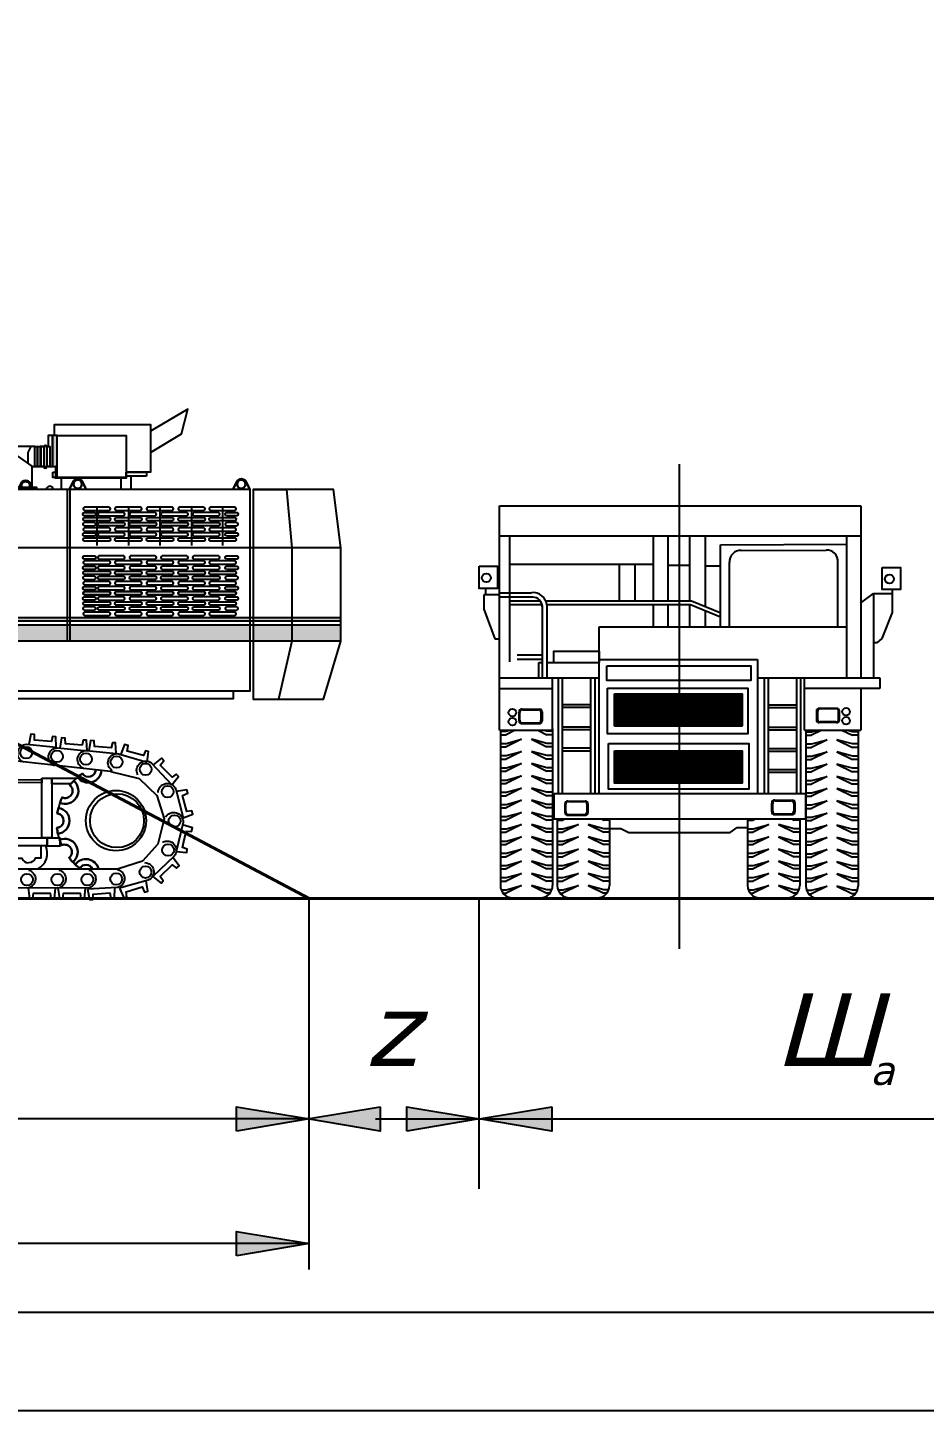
# Model space of a CAD drawing. Header units: millimetres. Extents: x -1138 to 1768, y 100 to 1081.
# Drawn here: x 1077.08 to 1107.99, y 644.38 to 692.06 of the extents above; entities that cross this region are included whole.
import ezdxf

# ---------------------------------------------------------------- set-up
doc = ezdxf.new("R2010")
doc.units = ezdxf.units.MM
doc.linetypes.add('ACAD_ISO04W100', pattern=[30, 24, -3, 0, -3])
for name, color, linetype in [('НАДЗЕМКА', 7, 'Continuous'), ('ТРАНСПОРТ', 7, 'Continuous'), ('Уступ', 7, 'Continuous')]:
    doc.layers.add(name, color=color, linetype=linetype)
doc.styles.add('стиль1', font='verdanai.ttf', dxfattribs={"height": 2.5})

# ---------------------------------------------------------------- blocks, each defined once
blk = doc.blocks.new('A$C0FFF12C7')
at = {"layer": 'ТРАНСПОРТ'}
blk.add_lwpolyline([(0.039, 0, -0.821388), (0.092, 0.147), (0.337, 0.075)], format="xyb", dxfattribs=at)
blk.add_lwpolyline([(0.337, 0.075), (0.35, 0.165), (0.323, 0.172), (0.305, 0.131), (0.166, 0.169), (0.173, 0.217), (0.143, 0.226), (0.11, 0.142)], dxfattribs=at)
blk.add_circle((0.074, 0.075), 0.0509, dxfattribs=at)
blk = doc.blocks.new('A$C2AB452B3')
at = {"layer": 'ТРАНСПОРТ'}
h = blk.add_hatch(color=256, dxfattribs=at)
h.dxf.hatch_style = 1
h.paths.add_polyline_path([(7.291, 15.966), (7.137, 15.966), (7.137, 14.889), (7.291, 14.889)])
h.paths.add_polyline_path([(6.945, 15.584), (6.832, 15.584), (6.832, 14.889), (6.945, 14.889)])
h.paths.add_polyline_path([(6.613, 15.584), (6.523, 15.584), (6.523, 14.889), (6.613, 14.889)])
h.paths.add_polyline_path([(5.719, 15.584), (5.629, 15.584), (5.629, 14.889), (5.719, 14.889)])
h.paths.add_polyline_path([(5.42, 15.584), (5.3, 15.584), (5.3, 14.889), (5.42, 14.889)])
h.paths.add_polyline_path([(5.089, 15.584), (4.972, 15.584), (4.972, 14.889), (5.089, 14.889)])
h.paths.add_polyline_path([(5.266, 15.869), (4.99, 15.584), (5.178, 15.584), (5.266, 15.657)])
h = blk.add_hatch(color=256, dxfattribs=at)
h.dxf.hatch_style = 1
h.paths.add_polyline_path([(17.066, 9.679), (15.385, 9.679), (15.385, 9.562), (17.066, 9.562)])
h.paths.add_polyline_path([(15.385, 9.679), (14.045, 9.679), (14.045, 9.562), (15.385, 9.562)])
h.paths.add_polyline_path([(13.945, 9.679), (7.728, 9.679), (7.728, 9.562), (13.945, 9.562)])
h.paths.add_polyline_path([(7.639, 9.679), (4.972, 9.679), (4.972, 9.562), (7.639, 9.562)])
h.paths.add_polyline_path([(4.82, 9.679), (2.775, 9.679), (2.775, 9.562), (4.82, 9.562)])
h.paths.add_polyline_path([(2.623, 9.679), (0, 9.679), (0, 9.562), (2.623, 9.562)])
h.paths.add_polyline_path([(0, 9.679), (-5.51, 9.679), (-5.48, 9.562), (0, 9.562)])
h = blk.add_hatch(color=256, dxfattribs=at)
h.dxf.hatch_style = 1
h.paths.add_polyline_path([(-4, 9.428), (-5.445, 9.428), (-5.299, 8.867), (-4, 8.867)])
h.paths.add_polyline_path([(0, 9.428), (-4, 9.428), (-4, 8.867), (0, 8.867)])
h.paths.add_polyline_path([(2.623, 9.428), (0, 9.428), (0, 8.867), (2.623, 8.867)])
h.paths.add_polyline_path([(4.82, 9.428), (2.775, 9.428), (2.775, 8.867), (4.82, 8.867)])
h.paths.add_polyline_path([(7.639, 9.428), (4.972, 9.428), (4.972, 8.867), (7.639, 8.867)])
h.paths.add_polyline_path([(13.945, 9.428), (7.728, 9.428), (7.728, 8.867), (13.945, 8.867)])
h.paths.add_polyline_path([(15.385, 9.428), (14.045, 9.428), (14.045, 8.867), (15.385, 8.867)])
h.paths.add_polyline_path([(17.066, 9.428), (15.385, 9.428), (15.385, 8.867), (17.066, 8.867)])
for points in [[(10.507, 15.381), (11.582, 16.024), (11.796, 16.867), (10.507, 16.107)], [(7.203, 15.966), (7.203, 16.347), (10.507, 16.347), (10.507, 14.695), (9.67, 14.695)], [(6.988, 14.889), (7.137, 14.889), (7.137, 15.966), (6.988, 15.966), (6.988, 15.584)], [(6.523, 15.584), (4.972, 15.584)], [(5.813, 14.179), (5.813, 15.043), (5.912, 15.258), (6.424, 14.906), (6.424, 14.2)], [(6.292, 14.997), (6.292, 15.376), (6.392, 15.584)], [(6.945, 15.584), (6.703, 15.584)], [(6.424, 14.889), (6.945, 14.889)], [(9.846, 14.104), (9.846, 14.565)], [(-4.854, 7.155), (13.945, 7.155), (13.945, 14.104), (2.052, 14.104)], [(14.045, 14.104), (14.045, 6.866), (16.478, 6.866), (17.066, 8.867), (17.066, 12.094), (4.8, 12.094)], [(7.639, 14.104), (7.639, 8.867)], [(7.728, 14.104), (7.728, 8.867)], [(17.066, 12.094), (16.816, 14.104), (14.045, 14.104), (15.195, 14.104), (15.385, 12.094), (15.385, 8.867), (14.925, 6.866)], [(8.66, 13.489), (8.66, 12.172)], [(9.747, 13.489), (9.747, 12.172)], [(10.837, 13.489), (10.837, 12.172)], [(11.926, 13.489), (11.926, 12.172)], [(12.998, 13.489), (12.998, 12.172)], [(8.221, 13.313), (8.585, 13.313)], [(8.221, 13.196), (8.584, 13.196)], [(8.221, 11.462), (8.585, 11.462)], [(8.221, 11.345), (8.584, 11.345)], [(8.221, 10.405), (8.585, 10.405)], [(8.221, 10.288), (8.584, 10.288)], [(17.066, 9.679), (-5.51, 9.679)], [(17.066, 9.562), (-5.48, 9.562)], [(17.066, 9.428), (-5.445, 9.428)], [(17.066, 8.867), (-5.299, 8.867)], [(13.358, 7.155), (13.358, 6.888), (-6.813, 6.888), (-6.823, 7.1), (-4.854, 7.1), (-4.854, 7.155)], [(9.136, 4.378), (0, 5.392), (-10.15, 4.212)], [(7.259, 5.213), (7.244, 5.578), (7.132, 5.588), (7.092, 5.413), (6.517, 5.46), (6.51, 5.652), (6.384, 5.668), (6.317, 5.312)], [(8.322, 5.088), (8.307, 5.453), (8.195, 5.462), (8.156, 5.288), (7.581, 5.335), (7.573, 5.527), (7.447, 5.542), (7.38, 5.186)], [(9.323, 4.996), (9.307, 5.361), (9.195, 5.371), (9.156, 5.196), (8.581, 5.243), (8.573, 5.435), (8.447, 5.451), (8.381, 5.095)], [(10.393, 4.701), (10.444, 5.063), (10.336, 5.092), (10.266, 4.928), (9.709, 5.08), (9.737, 5.269), (9.615, 5.308), (9.485, 4.97)], [(9.136, 4.378), (10.12, 4.13), (10.733, 3.552), (10.979, 2.746), (10.763, 1.873), (10.233, 1.287), (9.402, 1.026)], [(7.766, 3.955), (7.104, 3.955), (7.104, 4.148), (7.959, 4.148)], [(-9.371, 1.026), (9.402, 1.026)], [(7.484, 0), (-10.11, 0)], [(6.288, 0.36), (6.34, -0.002), (6.452, 0), (6.474, 0.178), (7.051, 0.187), (7.077, -0.003), (7.204, -0.006), (7.235, 0.355)], [(7.32, 0.36), (7.372, -0.002), (7.484, 0), (7.506, 0.178), (8.083, 0.187), (8.109, -0.003), (8.236, -0.006), (8.267, 0.355)]]:
    blk.add_lwpolyline(points, dxfattribs=at)
for points in [[(7.291, 15.966), (7.137, 15.966), (7.137, 14.889), (7.291, 14.889)], [(7.291, 15.966), (9.67, 15.966), (9.67, 14.52), (7.291, 14.52)], [(6.613, 14.889), (6.523, 14.889), (6.523, 15.584), (6.613, 15.584)], [(6.703, 14.889), (6.613, 14.889), (6.613, 15.584), (6.703, 15.584)], [(6.832, 14.889), (6.742, 14.889), (6.742, 15.584), (6.832, 15.584)], [(7.035, 14.889), (6.945, 14.889), (6.945, 15.584), (7.035, 15.584)], [(7.24, 14.511), (7.291, 14.511), (7.291, 14.889), (7.24, 14.889)], [(7.139, 14.703), (7.24, 14.703), (7.24, 14.511), (7.139, 14.511)], [(7.24, 14.52), (9.67, 14.52), (9.67, 14.497), (7.24, 14.497)], [(9.485, 14.104), (7.443, 14.104), (7.443, 14.52), (9.485, 14.52)], [(10.377, 14.565), (9.67, 14.565), (9.67, 14.695), (10.377, 14.695)], [(5.64, 14.179), (6.586, 14.179), (6.586, 14.104), (5.64, 14.104)], [(6.767, 3.988), (-9.854, 3.994), (-9.854, 4.148), (0, 4.117), (6.767, 4.086)], [(6.767, 4.148), (7.104, 4.148), (7.104, 2.094), (6.767, 2.094)], [(-10.657, 2.094), (6.943, 2.094), (6.943, 1.817), (-10.657, 1.817)], [(6.943, 2.094), (7.388, 2.094), (7.388, 1.797), (6.943, 1.797)]]:
    blk.add_lwpolyline(points, close=True, dxfattribs=at)
at = {"layer": 'ТРАНСПОРТ', "lineweight": 30}
for points in [[(5.978, 14.179), (6.076, 14.361, -0.413375), (6.345, 14.354), (6.474, 14.104)], [(7.706, 14.104), (7.872, 14.412, -0.413375), (8.141, 14.406), (8.296, 14.104)], [(13.345, 14.104), (13.511, 14.412, -0.413375), (13.78, 14.406), (13.934, 14.104)], [(8.823, 4.413, -0.701784), (8.001, 4.182, -0.025118), (8.161, 4.304, 0.722391), (8.623, 4.435, 0.722391)], [(8.502, 1.026, 0.559419), (8.072, 1.047, -0.025118), (7.913, 1.17, -0.628939), (8.718, 1.026, -0.628939)]]:
    blk.add_lwpolyline(points, format="xyb", dxfattribs=at)
at = {"layer": 'ТРАНСПОРТ'}
for points in [[(8.233, 13.372), (9.087, 13.372, 0.684717), (9.087, 13.489), (8.233, 13.489, 0.684717)], [(9.32, 13.372), (10.174, 13.372, 0.684717), (10.174, 13.489), (9.32, 13.489, 0.684717)], [(10.41, 13.372), (11.264, 13.372, 0.684717), (11.264, 13.489), (10.41, 13.489, 0.684717)], [(11.499, 13.372), (12.353, 13.372, 0.684717), (12.353, 13.489), (11.499, 13.489, 0.684717)], [(12.571, 13.372), (13.425, 13.372, 0.684717), (13.425, 13.489), (12.571, 13.489, 0.684717)], [(8.233, 13.137), (9.087, 13.137, -0.684717), (9.087, 13.02), (8.233, 13.02, -0.684717)], [(8.735, 13.196), (9.589, 13.196, 0.684717), (9.589, 13.313), (8.735, 13.313, 0.684717)], [(8.735, 12.96), (9.589, 12.96, -0.684717), (9.589, 12.844), (8.735, 12.844, -0.684717)], [(9.32, 13.137), (10.174, 13.137, -0.684717), (10.174, 13.02), (9.32, 13.02, -0.684717)], [(9.822, 13.196), (10.676, 13.196, 0.684717), (10.676, 13.313), (9.822, 13.313, 0.684717)], [(9.822, 12.96), (10.676, 12.96, -0.684717), (10.676, 12.844), (9.822, 12.844, -0.684717)], [(10.41, 13.137), (11.264, 13.137, -0.684717), (11.264, 13.02), (10.41, 13.02, -0.684717)], [(10.912, 13.196), (11.766, 13.196, 0.684717), (11.766, 13.313), (10.912, 13.313, 0.684717)], [(10.912, 12.96), (11.766, 12.96, -0.684717), (11.766, 12.844), (10.912, 12.844, -0.684717)], [(11.499, 13.137), (12.353, 13.137, -0.684717), (12.353, 13.02), (11.499, 13.02, -0.684717)], [(12.001, 13.196), (12.855, 13.196, 0.684717), (12.855, 13.313), (12.001, 13.313, 0.684717)], [(12.001, 12.96), (12.855, 12.96, -0.684717), (12.855, 12.844), (12.001, 12.844, -0.684717)], [(12.571, 13.137), (13.425, 13.137, -0.684717), (13.425, 13.02), (12.571, 13.02, -0.684717)], [(8.233, 12.668), (9.087, 12.668, 0.684717), (9.087, 12.784), (8.233, 12.784, 0.684717)], [(8.233, 12.432), (9.087, 12.432, -0.684717), (9.087, 12.315), (8.233, 12.315, -0.684717)], [(8.735, 12.491), (9.589, 12.491, 0.684717), (9.589, 12.608), (8.735, 12.608, 0.684717)], [(9.32, 12.668), (10.174, 12.668, 0.684717), (10.174, 12.784), (9.32, 12.784, 0.684717)], [(9.32, 12.432), (10.174, 12.432, -0.684717), (10.174, 12.315), (9.32, 12.315, -0.684717)], [(9.822, 12.491), (10.676, 12.491, 0.684717), (10.676, 12.608), (9.822, 12.608, 0.684717)], [(10.41, 12.668), (11.264, 12.668, 0.684717), (11.264, 12.784), (10.41, 12.784, 0.684717)], [(10.41, 12.432), (11.264, 12.432, -0.684717), (11.264, 12.315), (10.41, 12.315, -0.684717)], [(10.912, 12.491), (11.766, 12.491, 0.684717), (11.766, 12.608), (10.912, 12.608, 0.684717)], [(11.499, 12.668), (12.353, 12.668, 0.684717), (12.353, 12.784), (11.499, 12.784, 0.684717)], [(11.499, 12.432), (12.353, 12.432, -0.684717), (12.353, 12.315), (11.499, 12.315, -0.684717)], [(12.001, 12.491), (12.855, 12.491, 0.684717), (12.855, 12.608), (12.001, 12.608, 0.684717)], [(12.571, 12.668), (13.425, 12.668, 0.684717), (13.425, 12.784), (12.571, 12.784, 0.684717)], [(12.571, 12.432), (13.425, 12.432, -0.684717), (13.425, 12.315), (12.571, 12.315, -0.684717)], [(8.233, 11.522), (9.087, 11.522, 0.684717), (9.087, 11.638), (8.233, 11.638, 0.684717)], [(8.735, 11.698), (9.589, 11.698, 0.684717), (9.589, 11.814), (8.735, 11.814, 0.684717)], [(8.735, 11.345), (9.589, 11.345, 0.684717), (9.589, 11.462), (8.735, 11.462, 0.684717)], [(9.32, 11.522), (10.174, 11.522, 0.684717), (10.174, 11.638), (9.32, 11.638, 0.684717)], [(9.822, 11.698), (10.676, 11.698, 0.684717), (10.676, 11.814), (9.822, 11.814, 0.684717)], [(9.822, 11.345), (10.676, 11.345, 0.684717), (10.676, 11.462), (9.822, 11.462, 0.684717)], [(10.41, 11.522), (11.264, 11.522, 0.684717), (11.264, 11.638), (10.41, 11.638, 0.684717)], [(10.912, 11.698), (11.766, 11.698, 0.684717), (11.766, 11.814), (10.912, 11.814, 0.684717)], [(10.912, 11.345), (11.766, 11.345, 0.684717), (11.766, 11.462), (10.912, 11.462, 0.684717)], [(11.499, 11.522), (12.353, 11.522, 0.684717), (12.353, 11.638), (11.499, 11.638, 0.684717)], [(12.001, 11.698), (12.855, 11.698, 0.684717), (12.855, 11.814), (12.001, 11.814, 0.684717)], [(12.001, 11.345), (12.855, 11.345, 0.684717), (12.855, 11.462), (12.001, 11.462, 0.684717)], [(12.571, 11.522), (13.425, 11.522, 0.684717), (13.425, 11.638), (12.571, 11.638, 0.684717)], [(8.233, 11.286), (9.087, 11.286, -0.684717), (9.087, 11.169), (8.233, 11.169, -0.684717)], [(8.735, 11.11), (9.589, 11.11, -0.684717), (9.589, 10.993), (8.735, 10.993, -0.684717)], [(9.32, 11.286), (10.174, 11.286, -0.684717), (10.174, 11.169), (9.32, 11.169, -0.684717)], [(9.822, 11.11), (10.676, 11.11, -0.684717), (10.676, 10.993), (9.822, 10.993, -0.684717)], [(10.41, 11.286), (11.264, 11.286, -0.684717), (11.264, 11.169), (10.41, 11.169, -0.684717)], [(10.912, 11.11), (11.766, 11.11, -0.684717), (11.766, 10.993), (10.912, 10.993, -0.684717)], [(11.499, 11.286), (12.353, 11.286, -0.684717), (12.353, 11.169), (11.499, 11.169, -0.684717)], [(12.001, 11.11), (12.855, 11.11, -0.684717), (12.855, 10.993), (12.001, 10.993, -0.684717)], [(12.571, 11.286), (13.425, 11.286, -0.684717), (13.425, 11.169), (12.571, 11.169, -0.684717)], [(8.233, 10.817), (9.087, 10.817, 0.684717), (9.087, 10.933), (8.233, 10.933, 0.684717)], [(8.233, 10.581), (9.087, 10.581, -0.684717), (9.087, 10.465), (8.233, 10.465, -0.684717)], [(8.233, 10.465), (9.087, 10.465, 0.684717), (9.087, 10.581), (8.233, 10.581, 0.684717)], [(8.735, 10.641), (9.589, 10.641, 0.684717), (9.589, 10.757), (8.735, 10.757, 0.684717)], [(9.32, 10.817), (10.174, 10.817, 0.684717), (10.174, 10.933), (9.32, 10.933, 0.684717)], [(9.32, 10.581), (10.174, 10.581, -0.684717), (10.174, 10.465), (9.32, 10.465, -0.684717)], [(9.32, 10.465), (10.174, 10.465, 0.684717), (10.174, 10.581), (9.32, 10.581, 0.684717)], [(9.822, 10.641), (10.676, 10.641, 0.684717), (10.676, 10.757), (9.822, 10.757, 0.684717)], [(10.41, 10.817), (11.264, 10.817, 0.684717), (11.264, 10.933), (10.41, 10.933, 0.684717)], [(10.41, 10.581), (11.264, 10.581, -0.684717), (11.264, 10.465), (10.41, 10.465, -0.684717)], [(10.41, 10.465), (11.264, 10.465, 0.684717), (11.264, 10.581), (10.41, 10.581, 0.684717)], [(10.912, 10.641), (11.766, 10.641, 0.684717), (11.766, 10.757), (10.912, 10.757, 0.684717)], [(11.499, 10.817), (12.353, 10.817, 0.684717), (12.353, 10.933), (11.499, 10.933, 0.684717)], [(11.499, 10.581), (12.353, 10.581, -0.684717), (12.353, 10.465), (11.499, 10.465, -0.684717)], [(11.499, 10.465), (12.353, 10.465, 0.684717), (12.353, 10.581), (11.499, 10.581, 0.684717)], [(12.001, 10.641), (12.855, 10.641, 0.684717), (12.855, 10.757), (12.001, 10.757, 0.684717)], [(12.571, 10.817), (13.425, 10.817, 0.684717), (13.425, 10.933), (12.571, 10.933, 0.684717)], [(12.571, 10.581), (13.425, 10.581, -0.684717), (13.425, 10.465), (12.571, 10.465, -0.684717)], [(12.571, 10.465), (13.425, 10.465, 0.684717), (13.425, 10.581), (12.571, 10.581, 0.684717)], [(8.233, 10.229), (9.087, 10.229, -0.684717), (9.087, 10.112), (8.233, 10.112, -0.684717)], [(8.735, 10.288), (9.589, 10.288, 0.684717), (9.589, 10.405), (8.735, 10.405, 0.684717)], [(8.735, 10.053), (9.589, 10.053, -0.684717), (9.589, 9.936), (8.735, 9.936, -0.684717)], [(9.32, 10.229), (10.174, 10.229, -0.684717), (10.174, 10.112), (9.32, 10.112, -0.684717)], [(9.822, 10.288), (10.676, 10.288, 0.684717), (10.676, 10.405), (9.822, 10.405, 0.684717)], [(9.822, 10.053), (10.676, 10.053, -0.684717), (10.676, 9.936), (9.822, 9.936, -0.684717)], [(10.41, 10.229), (11.264, 10.229, -0.684717), (11.264, 10.112), (10.41, 10.112, -0.684717)], [(10.912, 10.288), (11.766, 10.288, 0.684717), (11.766, 10.405), (10.912, 10.405, 0.684717)], [(10.912, 10.053), (11.766, 10.053, -0.684717), (11.766, 9.936), (10.912, 9.936, -0.684717)], [(11.499, 10.229), (12.353, 10.229, -0.684717), (12.353, 10.112), (11.499, 10.112, -0.684717)], [(12.001, 10.288), (12.855, 10.288, 0.684717), (12.855, 10.405), (12.001, 10.405, 0.684717)], [(12.001, 10.053), (12.855, 10.053, -0.684717), (12.855, 9.936), (12.001, 9.936, -0.684717)], [(12.571, 10.229), (13.425, 10.229, -0.684717), (13.425, 10.112), (12.571, 10.112, -0.684717)], [(8.233, 9.76), (9.087, 9.76, 0.684717), (9.087, 9.876), (8.233, 9.876, 0.684717)], [(9.32, 9.76), (10.174, 9.76, 0.684717), (10.174, 9.876), (9.32, 9.876, 0.684717)], [(10.41, 9.76), (11.264, 9.76, 0.684717), (11.264, 9.876), (10.41, 9.876, 0.684717)], [(11.499, 9.76), (12.353, 9.76, 0.684717), (12.353, 9.876), (11.499, 9.876, 0.684717)], [(12.571, 9.76), (13.425, 9.76, 0.684717), (13.425, 9.876), (12.571, 9.876, 0.684717)]]:
    blk.add_lwpolyline(points, format="xyb", close=True, dxfattribs=at)
for points in [[(8.221, 13.196, -0.684717), (8.221, 13.313), (8.585, 13.313, -0.684717), (8.585, 13.196), (8.222, 13.196)], [(8.221, 12.96, 0.684717), (8.221, 12.844), (8.585, 12.844, 0.684717), (8.585, 12.96), (8.222, 12.96)], [(13.123, 13.196, -0.684717), (13.123, 13.313), (13.488, 13.313, -0.684717), (13.488, 13.196), (13.125, 13.196)], [(13.123, 12.96, 0.684717), (13.123, 12.844), (13.488, 12.844, 0.684717), (13.488, 12.96), (13.125, 12.96)], [(8.221, 12.491, -0.684717), (8.221, 12.608), (8.585, 12.608, -0.684717), (8.585, 12.491), (8.222, 12.491)], [(13.123, 12.491, -0.684717), (13.123, 12.608), (13.488, 12.608, -0.684717), (13.488, 12.491), (13.125, 12.491)], [(8.221, 11.698, -0.684717), (8.221, 11.814), (8.585, 11.814, -0.684717), (8.585, 11.698), (8.222, 11.698)], [(8.221, 11.345, -0.684717), (8.221, 11.462), (8.585, 11.462, -0.684717), (8.585, 11.345), (8.222, 11.345)], [(13.123, 11.698, -0.684717), (13.123, 11.814), (13.488, 11.814, -0.684717), (13.488, 11.698), (13.125, 11.698)], [(13.123, 11.345, -0.684717), (13.123, 11.462), (13.488, 11.462, -0.684717), (13.488, 11.345), (13.125, 11.345)], [(8.221, 11.11, 0.684717), (8.221, 10.993), (8.585, 10.993, 0.684717), (8.585, 11.11), (8.222, 11.11)], [(13.123, 11.11, 0.684717), (13.123, 10.993), (13.488, 10.993, 0.684717), (13.488, 11.11), (13.125, 11.11)], [(8.221, 10.641, -0.684717), (8.221, 10.757), (8.585, 10.757, -0.684717), (8.585, 10.641), (8.222, 10.641)], [(13.123, 10.641, -0.684717), (13.123, 10.757), (13.488, 10.757, -0.684717), (13.488, 10.641), (13.125, 10.641)], [(8.221, 10.288, -0.684717), (8.221, 10.405), (8.585, 10.405, -0.684717), (8.585, 10.288), (8.222, 10.288)], [(8.221, 10.053, 0.684717), (8.221, 9.936), (8.585, 9.936, 0.684717), (8.585, 10.053), (8.222, 10.053)], [(13.123, 10.288, -0.684717), (13.123, 10.405), (13.488, 10.405, -0.684717), (13.488, 10.288), (13.125, 10.288)], [(13.123, 10.053, 0.684717), (13.123, 9.936), (13.488, 9.936, 0.684717), (13.488, 10.053), (13.125, 10.053)], [(6.14, 4.701, -0.821388), (6.24, 5.32), (7.259, 5.213)], [(7.203, 4.576, -0.821388), (7.303, 5.194), (8.322, 5.088)], [(8.203, 4.484, -0.821388), (8.303, 5.103), (9.323, 4.996)], [(9.199, 4.403, -0.821388), (9.411, 4.992), (10.393, 4.701)], [(5.884, 1.817), (5.884, 1.386), (6.071, 1.386, 0.322264), (6.305, 1.228)], [(6.726, 1.817), (6.726, 1.386), (6.54, 1.386, -0.322264), (6.305, 1.228)], [(6.305, 0.98, -0.821388), (6.266, 0.354), (5.241, 0.36)], [(7.352, 0.98, -0.821388), (7.313, 0.354), (6.288, 0.36)], [(8.384, 0.98, -0.821388), (8.345, 0.354), (7.32, 0.36)]]:
    blk.add_lwpolyline(points, format="xyb", dxfattribs=at)
at = {"layer": 'ТРАНСПОРТ', "lineweight": 30}
for points in [[(7.386, 3.299, -0.025118), (7.462, 3.485, 0.88696), (7.729, 3.91, -0.025118), (7.864, 4.059, -0.865039)], [(7.317, 2.23, -0.025118), (7.286, 2.429, 0.88696), (7.298, 2.931, -0.025118), (7.337, 3.128, -0.865039)], [(7.836, 1.251, -0.025118), (7.704, 1.403, 0.88696), (7.447, 1.833, -0.025118), (7.376, 2.022, -0.865039)]]:
    blk.add_lwpolyline(points, format="xyb", close=True, dxfattribs=at)
for centre in [(8.001, 14.282), (13.64, 14.282)]:
    blk.add_circle(centre, 0.147, dxfattribs=at)
at = {"layer": 'ТРАНСПОРТ'}
for centre, radius in [((6.224, 5.024), 0.204), ((7.287, 4.899), 0.204), ((8.287, 4.807), 0.204), ((9.34, 4.705), 0.204), ((9.321, 2.684), 1.038), ((9.354, 2.681), 0.929), ((6.253, 0.65), 0.204), ((7.3, 0.65), 0.204), ((8.332, 0.65), 0.204)]:
    blk.add_circle(centre, radius, dxfattribs=at)
for centre, radius, start, end in [((6.888, 15.556), 0.0637, 26.7385, 153.2615), ((6.885, 14.902), 0.062, 191.7595, 348.2405), ((7.036, 14.087), 0.124, 8.0425, 171.9575), ((8.84, 3.103), 1.366, 127.8497, 135.5966), ((8.674, 2.836), 1.368, 160.2482, 167.6778), ((8.608, 2.482), 1.316, 191.0433, 200.5002), ((6.332, 1.57), 0.622, 298.8567, 23.3251), ((5.625, -0.925), 3.102, 42.4826, 44.5356)]:
    blk.add_arc(centre, radius, start, end, dxfattribs=at)
at = {"layer": 'ТРАНСПОРТ', "lineweight": 30}
blk.add_arc((6.205, 14.231), 0.147, 339.2622, 200.7378, dxfattribs=at)
at = {"layer": 'ТРАНСПОРТ'}
for p, xscale, yscale, zscale, rotation in [((9.935, 4.342), 4, 4, 4, 329.7764719011249), ((10.693, 3.785), 3.999999999999998, 3.999999999999998, 3.999999999999998, 300.3886206010829), ((11.025, 2.953), 4, 4, 4, 273.0085576805986), ((11.007, 2.074), 4, 4, 4, 239.7764719011249), ((9.505, 1.053), 4, 4, 4, 199.7619757912997), ((10.434, 1.319), 4, 4, 4, 211.6688553667722)]:
    blk.add_blockref('A$C0FFF12C7', p, dxfattribs=dict(at, xscale=xscale, yscale=yscale, zscale=zscale, rotation=rotation))

msp = doc.modelspace()

# ---------------------------------------------------------------- hatches: boundary and pattern name
h = msp.add_hatch()
h.set_pattern_fill('NET', color=256, scale=0.0142, style=0)
h.set_pattern_definition([(0, (1034.63386, 602.47566), (0, 0.045085), []), (90, (1034.63386, 602.47566), (-0.045085, 3e-18), [])])
h.paths.add_polyline_path([(1097.304, 669.094), (1101.703, 669.094), (1101.703, 667.982), (1097.304, 667.982)])
h = msp.add_hatch()
h.set_pattern_fill('NET', color=256, scale=0.0142, style=0)
h.set_pattern_definition([(0, (1034.63386, 600.506084), (0, 0.045085), []), (90, (1034.63386, 600.506084), (-0.045085, 3e-18), [])])
h.paths.add_polyline_path([(1097.304, 667.125), (1101.703, 667.125), (1101.703, 666.012), (1097.304, 666.012)])
at = {"layer": 'Уступ'}
h = msp.add_hatch(color=256, dxfattribs=at)
h.dxf.hatch_style = 1
h.paths.add_polyline_path([(1084.281, 654.43), (1086.781, 654.431), (1086.781, 654.431), (1084.281, 654.014)])
h.paths.add_polyline_path([(1084.281, 654.847), (1086.781, 654.431), (1084.281, 654.43)])
h = msp.add_hatch(color=256, dxfattribs=at)
h.dxf.hatch_style = 1
h.paths.add_polyline_path([(1084.281, 654.43), (1086.781, 654.431), (1086.781, 654.431), (1084.281, 654.014)])
h.paths.add_polyline_path([(1084.281, 654.847), (1086.781, 654.431), (1084.281, 654.43)])
h = msp.add_hatch(color=256, dxfattribs=at)
h.dxf.hatch_style = 1
h.paths.add_polyline_path([(1089.229, 654.431), (1086.729, 654.43), (1086.729, 654.431), (1089.229, 654.847)])
h.paths.add_polyline_path([(1089.229, 654.014), (1086.729, 654.43), (1089.229, 654.431)])
h = msp.add_hatch(color=256, dxfattribs=at)
h.dxf.hatch_style = 1
h.paths.add_polyline_path([(1089.229, 654.431), (1086.729, 654.43), (1086.729, 654.431), (1089.229, 654.847)])
h.paths.add_polyline_path([(1089.229, 654.014), (1086.729, 654.43), (1089.229, 654.431)])
h = msp.add_hatch(color=256, dxfattribs=at)
h.dxf.hatch_style = 1
h.paths.add_polyline_path([(1090.145, 654.43), (1092.645, 654.431), (1092.645, 654.431), (1090.145, 654.014)])
h.paths.add_polyline_path([(1090.145, 654.847), (1092.645, 654.431), (1090.145, 654.43)])
h = msp.add_hatch(color=256, dxfattribs=at)
h.dxf.hatch_style = 1
h.paths.add_polyline_path([(1090.145, 654.43), (1092.645, 654.431), (1092.645, 654.431), (1090.145, 654.014)])
h.paths.add_polyline_path([(1090.145, 654.847), (1092.645, 654.431), (1090.145, 654.43)])
h = msp.add_hatch(color=256, dxfattribs=at)
h.dxf.hatch_style = 1
h.paths.add_polyline_path([(1095.145, 654.431), (1092.645, 654.43), (1092.645, 654.431), (1095.145, 654.847)])
h.paths.add_polyline_path([(1095.145, 654.014), (1092.645, 654.43), (1095.145, 654.431)])
h = msp.add_hatch(color=256, dxfattribs=at)
h.dxf.hatch_style = 1
h.paths.add_polyline_path([(1095.145, 654.431), (1092.645, 654.43), (1092.645, 654.431), (1095.145, 654.847)])
h.paths.add_polyline_path([(1095.145, 654.014), (1092.645, 654.43), (1095.145, 654.431)])
h = msp.add_hatch(color=256, dxfattribs=at)
h.dxf.hatch_style = 1
h.paths.add_polyline_path([(1084.281, 650.131), (1086.781, 650.131), (1086.781, 650.131), (1084.281, 649.715)])
h.paths.add_polyline_path([(1084.281, 650.548), (1086.781, 650.131), (1084.281, 650.131)])
h = msp.add_hatch(color=256, dxfattribs=at)
h.dxf.hatch_style = 1
h.paths.add_polyline_path([(1084.281, 650.131), (1086.781, 650.131), (1086.781, 650.131), (1084.281, 649.715)])
h.paths.add_polyline_path([(1084.281, 650.548), (1086.781, 650.131), (1084.281, 650.131)])

# ---------------------------------------------------------------- linework, layer by layer
for p, q in [((1093.346, 667.837), (1093.343, 675.567)), ((1093.343, 675.567), (1105.794, 675.567)), ((1105.794, 675.567), (1105.794, 669.637)), ((1093.353, 674.537), (1105.794, 674.537)), ((1093.697, 670.195), (1093.697, 674.537)), ((1098.644, 674.537), (1098.644, 672.298)), ((1099.141, 674.537), (1099.141, 672.298)), ((1099.888, 674.537), (1099.888, 672.298)), ((1100.429, 674.537), (1100.429, 672.102)), ((1100.963, 674.231), (1105.313, 674.248)), ((1100.963, 671.393), (1100.963, 674.231)), ((1105.313, 669.637), (1105.313, 674.537)), ((1101.678, 674.035), (1104.598, 674.047)), ((1098.644, 673.546), (1093.697, 673.546)), ((1097.47, 673.546), (1097.47, 672.324)), ((1098.012, 673.546), (1098.012, 672.287)), ((1099.178, 673.527), (1099.888, 673.527)), ((1100.429, 673.508), (1100.963, 673.508)), ((1101.275, 671.403), (1101.275, 673.631)), ((1105.001, 671.401), (1105.001, 673.643)), ((1093.343, 672.506), (1092.807, 672.506)), ((1092.807, 672.506), (1092.807, 672.013)), ((1092.874, 672.512), (1092.874, 672.738)), ((1093.697, 672.298), (1094.743, 672.298)), ((1094.936, 672.298), (1099.958, 672.298)), ((1099.958, 672.298), (1100.972, 671.877)), ((1105.791, 672.219), (1106.237, 672.544)), ((1106.237, 672.544), (1106.876, 672.544)), ((1106.237, 672.544), (1106.237, 669.627)), ((1106.876, 672.685), (1106.876, 671.893)), ((1092.807, 672.013), (1093.184, 670.984)), ((1093.697, 672.166), (1094.807, 672.166)), ((1094.976, 672.166), (1099.925, 672.166)), ((1098.644, 672.166), (1098.644, 671.403)), ((1099.141, 672.166), (1099.141, 671.403)), ((1099.888, 672.166), (1099.888, 671.403)), ((1099.925, 672.166), (1100.959, 671.739)), ((1100.429, 671.958), (1100.429, 671.403)), ((1106.876, 671.893), (1106.52, 670.996)), ((1096.782, 671.403), (1105.001, 671.401)), ((1096.782, 665.652), (1096.782, 671.403)), ((1105.001, 671.401), (1105.313, 671.401)), ((1093.184, 670.984), (1093.349, 670.984)), ((1106.352, 670.845), (1106.237, 670.845)), ((1106.52, 670.996), (1106.352, 670.845)), ((1094.695, 670.164), (1094.812, 670.164)), ((1094.695, 669.63), (1094.695, 670.164)), ((1094.972, 670.164), (1096.789, 670.164)), ((1096.782, 670.271), (1102.238, 670.271)), ((1102.238, 670.271), (1102.238, 665.652)), ((1096.789, 669.63), (1093.347, 669.63)), ((1095.163, 667.837), (1095.163, 669.63)), ((1095.368, 669.635), (1095.368, 665.652)), ((1095.507, 669.635), (1095.507, 665.652)), ((1096.484, 669.635), (1096.484, 665.652)), ((1096.623, 669.635), (1096.623, 665.652)), ((1102.238, 669.637), (1106.453, 669.637)), ((1102.46, 669.617), (1102.46, 665.634)), ((1102.599, 669.617), (1102.599, 665.634)), ((1103.576, 669.617), (1103.576, 665.634)), ((1103.715, 669.617), (1103.715, 665.634)), ((1103.85, 667.84), (1103.85, 669.637)), ((1106.453, 669.637), (1106.453, 669.271)), ((1093.347, 669.276), (1095.163, 669.276)), ((1106.453, 669.271), (1103.85, 669.271)), ((1105.794, 669.271), (1105.794, 667.84)), ((1094.018, 668.154), (1094.018, 668.458)), ((1094.046, 668.171), (1094.046, 668.448)), ((1094.117, 668.557), (1094.714, 668.557)), ((1094.137, 668.538), (1094.682, 668.538)), ((1094.769, 668.452), (1094.769, 668.171)), ((1094.809, 668.463), (1094.809, 668.154)), ((1104.267, 668.494), (1104.267, 668.185)), ((1104.307, 668.483), (1104.307, 668.202)), ((1104.958, 668.588), (1104.362, 668.588)), ((1104.939, 668.569), (1104.394, 668.569)), ((1105.029, 668.202), (1105.029, 668.479)), ((1105.058, 668.185), (1105.058, 668.489)), ((1094.117, 668.066), (1094.714, 668.066)), ((1094.137, 668.09), (1094.682, 668.09)), ((1104.958, 668.097), (1104.362, 668.097)), ((1104.939, 668.121), (1104.394, 668.121)), ((1093.346, 667.837), (1095.163, 667.837)), ((1093.372, 667.801), (1093.569, 667.801)), ((1093.372, 667.681), (1093.569, 667.681)), ((1093.569, 667.801), (1093.705, 667.837)), ((1093.887, 667.837), (1093.569, 667.681)), ((1093.569, 667.381), (1094.104, 667.524)), ((1094.104, 667.524), (1093.569, 667.261)), ((1094.976, 667.381), (1094.44, 667.524)), ((1094.44, 667.524), (1094.976, 667.261)), ((1094.658, 667.837), (1094.976, 667.681)), ((1094.976, 667.801), (1094.839, 667.837)), ((1095.172, 667.801), (1094.976, 667.801)), ((1095.172, 667.681), (1094.976, 667.681)), ((1103.85, 667.84), (1105.794, 667.84)), ((1103.902, 667.784), (1104.099, 667.784)), ((1103.902, 667.664), (1104.099, 667.664)), ((1104.099, 667.784), (1104.309, 667.84)), ((1104.457, 667.84), (1104.099, 667.664)), ((1104.099, 667.364), (1104.634, 667.507)), ((1104.634, 667.507), (1104.099, 667.244)), ((1105.506, 667.364), (1104.97, 667.507)), ((1104.97, 667.507), (1105.506, 667.244)), ((1105.147, 667.84), (1105.506, 667.664)), ((1105.506, 667.784), (1105.296, 667.84)), ((1105.702, 667.784), (1105.506, 667.784)), ((1105.702, 667.664), (1105.506, 667.664)), ((1093.372, 667.381), (1093.569, 667.381)), ((1093.372, 667.261), (1093.569, 667.261)), ((1093.569, 666.961), (1094.104, 667.105)), ((1094.104, 667.105), (1093.569, 666.841)), ((1094.976, 666.961), (1094.44, 667.105)), ((1094.44, 667.105), (1094.976, 666.841)), ((1095.172, 667.381), (1094.976, 667.381)), ((1095.172, 667.261), (1094.976, 667.261)), ((1103.902, 667.364), (1104.099, 667.364)), ((1103.902, 667.244), (1104.099, 667.244)), ((1104.099, 666.944), (1104.634, 667.087)), ((1104.634, 667.087), (1104.099, 666.824)), ((1105.506, 666.944), (1104.97, 667.087)), ((1104.97, 667.087), (1105.506, 666.824)), ((1105.702, 667.364), (1105.506, 667.364)), ((1105.702, 667.244), (1105.506, 667.244)), ((1093.372, 666.961), (1093.569, 666.961)), ((1093.372, 666.841), (1093.569, 666.841)), ((1093.372, 666.541), (1093.569, 666.541)), ((1093.569, 666.541), (1094.104, 666.685)), ((1094.104, 666.685), (1093.569, 666.421)), ((1094.976, 666.541), (1094.44, 666.685)), ((1094.44, 666.685), (1094.976, 666.421)), ((1095.172, 666.961), (1094.976, 666.961)), ((1095.172, 666.841), (1094.976, 666.841)), ((1095.172, 666.541), (1094.976, 666.541)), ((1103.902, 666.944), (1104.099, 666.944)), ((1103.902, 666.824), (1104.099, 666.824)), ((1104.099, 666.524), (1104.634, 666.668)), ((1104.634, 666.668), (1104.099, 666.404)), ((1105.506, 666.524), (1104.97, 666.668)), ((1104.97, 666.668), (1105.506, 666.404)), ((1105.702, 666.944), (1105.506, 666.944)), ((1105.702, 666.824), (1105.506, 666.824)), ((1093.372, 666.421), (1093.569, 666.421)), ((1093.372, 666.114), (1093.569, 666.114)), ((1093.569, 666.114), (1094.104, 666.257)), ((1094.104, 666.257), (1093.569, 665.994)), ((1094.976, 666.114), (1094.44, 666.257)), ((1094.44, 666.257), (1094.976, 665.994)), ((1095.172, 666.421), (1094.976, 666.421)), ((1095.172, 666.114), (1094.976, 666.114)), ((1103.902, 666.524), (1104.099, 666.524)), ((1103.902, 666.404), (1104.099, 666.404)), ((1103.902, 666.097), (1104.099, 666.097)), ((1104.099, 666.097), (1104.634, 666.24)), ((1104.634, 666.24), (1104.099, 665.977)), ((1105.506, 666.097), (1104.97, 666.24)), ((1104.97, 666.24), (1105.506, 665.977)), ((1105.702, 666.524), (1105.506, 666.524)), ((1105.702, 666.404), (1105.506, 666.404)), ((1105.702, 666.097), (1105.506, 666.097)), ((1093.372, 665.994), (1093.569, 665.994)), ((1093.372, 665.694), (1093.569, 665.694)), ((1093.569, 665.694), (1094.104, 665.837)), ((1094.104, 665.837), (1093.569, 665.574)), ((1094.976, 665.694), (1094.44, 665.837)), ((1094.44, 665.837), (1094.976, 665.574)), ((1095.172, 665.994), (1094.976, 665.994)), ((1095.172, 665.694), (1094.976, 665.694)), ((1103.902, 665.977), (1104.099, 665.977)), ((1103.902, 665.677), (1104.099, 665.677)), ((1104.099, 665.677), (1104.634, 665.82)), ((1104.634, 665.82), (1104.099, 665.557)), ((1105.506, 665.677), (1104.97, 665.82)), ((1104.97, 665.82), (1105.506, 665.557)), ((1105.702, 665.977), (1105.506, 665.977)), ((1105.702, 665.677), (1105.506, 665.677)), ((1093.372, 665.574), (1093.569, 665.574)), ((1093.372, 665.274), (1093.569, 665.274)), ((1093.372, 665.154), (1093.569, 665.154)), ((1093.569, 665.274), (1094.104, 665.417)), ((1094.104, 665.417), (1093.569, 665.154)), ((1094.976, 665.274), (1094.44, 665.417)), ((1094.44, 665.417), (1094.976, 665.154)), ((1095.172, 665.574), (1094.976, 665.574)), ((1095.172, 665.274), (1094.976, 665.274)), ((1095.172, 665.154), (1094.976, 665.154)), ((1095.601, 664.99), (1095.601, 665.294)), ((1095.629, 665.006), (1095.629, 665.283)), ((1095.7, 665.392), (1096.297, 665.392)), ((1095.72, 665.373), (1096.264, 665.373)), ((1096.351, 665.287), (1096.351, 665.006)), ((1096.392, 665.298), (1096.392, 664.99)), ((1102.732, 665.017), (1102.732, 665.321)), ((1102.76, 665.034), (1102.76, 665.311)), ((1102.831, 665.42), (1103.428, 665.42)), ((1102.851, 665.401), (1103.395, 665.401)), ((1103.482, 665.315), (1103.482, 665.034)), ((1103.523, 665.326), (1103.523, 665.017)), ((1103.902, 665.557), (1104.099, 665.557)), ((1103.902, 665.257), (1104.099, 665.257)), ((1103.902, 665.137), (1104.099, 665.137)), ((1104.099, 665.257), (1104.634, 665.4)), ((1104.634, 665.4), (1104.099, 665.137)), ((1105.506, 665.257), (1104.97, 665.4)), ((1104.97, 665.4), (1105.506, 665.137)), ((1105.702, 665.557), (1105.506, 665.557)), ((1105.702, 665.257), (1105.506, 665.257)), ((1105.702, 665.137), (1105.506, 665.137)), ((1093.372, 664.854), (1093.569, 664.854)), ((1093.372, 664.734), (1093.569, 664.734)), ((1093.569, 664.854), (1094.104, 664.998)), ((1094.104, 664.998), (1093.569, 664.734)), ((1094.976, 664.854), (1094.44, 664.998)), ((1094.44, 664.998), (1094.976, 664.734)), ((1095.172, 664.854), (1094.976, 664.854)), ((1095.172, 664.734), (1094.976, 664.734)), ((1095.334, 664.734), (1095.53, 664.734)), ((1095.588, 664.763), (1095.53, 664.734)), ((1095.7, 664.902), (1096.297, 664.902)), ((1095.72, 664.926), (1096.264, 664.926)), ((1096.879, 664.763), (1096.937, 664.734)), ((1097.133, 664.734), (1096.937, 664.734)), ((1101.89, 664.734), (1102.086, 664.734)), ((1102.145, 664.763), (1102.086, 664.734)), ((1102.831, 664.929), (1103.428, 664.929)), ((1102.851, 664.953), (1103.395, 664.953)), ((1103.435, 664.763), (1103.494, 664.734)), ((1103.69, 664.734), (1103.494, 664.734)), ((1103.902, 664.837), (1104.099, 664.837)), ((1103.902, 664.717), (1104.099, 664.717)), ((1104.099, 664.837), (1104.634, 664.98)), ((1104.634, 664.98), (1104.099, 664.717)), ((1105.506, 664.837), (1104.97, 664.98)), ((1104.97, 664.98), (1105.506, 664.717)), ((1105.702, 664.837), (1105.506, 664.837)), ((1105.702, 664.717), (1105.506, 664.717)), ((1093.372, 664.434), (1093.569, 664.434)), ((1093.372, 664.314), (1093.569, 664.314)), ((1093.569, 664.434), (1094.104, 664.578)), ((1094.104, 664.578), (1093.569, 664.314)), ((1093.569, 664.014), (1094.104, 664.158)), ((1094.104, 664.158), (1093.569, 663.894)), ((1094.976, 664.434), (1094.44, 664.578)), ((1094.44, 664.578), (1094.976, 664.314)), ((1094.976, 664.014), (1094.44, 664.158)), ((1094.44, 664.158), (1094.976, 663.894)), ((1095.172, 664.434), (1094.976, 664.434)), ((1095.172, 664.314), (1094.976, 664.314)), ((1095.334, 664.434), (1095.53, 664.434)), ((1095.334, 664.314), (1095.53, 664.314)), ((1095.53, 664.434), (1096.065, 664.578)), ((1096.065, 664.578), (1095.53, 664.314)), ((1095.53, 664.014), (1096.065, 664.158)), ((1096.065, 664.158), (1095.53, 663.894)), ((1096.937, 664.434), (1096.402, 664.578)), ((1096.402, 664.578), (1096.937, 664.314)), ((1096.937, 664.014), (1096.402, 664.158)), ((1096.402, 664.158), (1096.937, 663.894)), ((1097.133, 664.434), (1096.937, 664.434)), ((1097.133, 664.314), (1096.937, 664.314)), ((1097.135, 664.449), (1097.525, 664.449)), ((1097.525, 664.449), (1097.805, 664.306)), ((1097.805, 664.306), (1101.293, 664.306)), ((1101.293, 664.306), (1101.54, 664.482)), ((1101.54, 664.482), (1101.888, 664.482)), ((1101.89, 664.434), (1102.086, 664.434)), ((1101.89, 664.314), (1102.086, 664.314)), ((1102.086, 664.434), (1102.622, 664.578)), ((1102.622, 664.578), (1102.086, 664.314)), ((1102.086, 664.014), (1102.622, 664.158)), ((1102.622, 664.158), (1102.086, 663.894)), ((1103.494, 664.434), (1102.958, 664.578)), ((1102.958, 664.578), (1103.494, 664.314)), ((1103.494, 664.014), (1102.958, 664.158)), ((1102.958, 664.158), (1103.494, 663.894)), ((1103.69, 664.434), (1103.494, 664.434)), ((1103.69, 664.314), (1103.494, 664.314)), ((1103.902, 664.417), (1104.099, 664.417)), ((1103.902, 664.297), (1104.099, 664.297)), ((1104.099, 664.417), (1104.634, 664.561)), ((1104.634, 664.561), (1104.099, 664.297)), ((1105.506, 664.417), (1104.97, 664.561)), ((1104.97, 664.561), (1105.506, 664.297)), ((1105.702, 664.417), (1105.506, 664.417)), ((1105.702, 664.297), (1105.506, 664.297)), ((1093.372, 664.014), (1093.569, 664.014)), ((1093.372, 663.894), (1093.569, 663.894)), ((1093.569, 663.594), (1094.104, 663.738)), ((1094.104, 663.738), (1093.569, 663.474)), ((1094.976, 663.594), (1094.44, 663.738)), ((1094.44, 663.738), (1094.976, 663.474)), ((1095.172, 664.014), (1094.976, 664.014)), ((1095.172, 663.894), (1094.976, 663.894)), ((1095.334, 664.014), (1095.53, 664.014)), ((1095.334, 663.894), (1095.53, 663.894)), ((1095.53, 663.594), (1096.065, 663.738)), ((1096.065, 663.738), (1095.53, 663.474)), ((1096.937, 663.594), (1096.402, 663.738)), ((1096.402, 663.738), (1096.937, 663.474)), ((1097.133, 664.014), (1096.937, 664.014)), ((1097.133, 663.894), (1096.937, 663.894)), ((1101.89, 664.014), (1102.086, 664.014)), ((1101.89, 663.894), (1102.086, 663.894)), ((1102.086, 663.594), (1102.622, 663.738)), ((1102.622, 663.738), (1102.086, 663.474)), ((1103.494, 663.594), (1102.958, 663.738)), ((1102.958, 663.738), (1103.494, 663.474)), ((1103.69, 664.014), (1103.494, 664.014)), ((1103.69, 663.894), (1103.494, 663.894)), ((1103.902, 663.997), (1104.099, 663.997)), ((1103.902, 663.877), (1104.099, 663.877)), ((1104.099, 663.997), (1104.634, 664.141)), ((1104.634, 664.141), (1104.099, 663.877)), ((1104.099, 663.577), (1104.634, 663.721)), ((1104.634, 663.721), (1104.099, 663.457)), ((1105.506, 663.997), (1104.97, 664.141)), ((1104.97, 664.141), (1105.506, 663.877)), ((1105.506, 663.577), (1104.97, 663.721)), ((1104.97, 663.721), (1105.506, 663.457)), ((1105.702, 663.997), (1105.506, 663.997)), ((1105.702, 663.877), (1105.506, 663.877)), ((1093.372, 663.594), (1093.569, 663.594)), ((1093.372, 663.474), (1093.569, 663.474)), ((1093.569, 663.175), (1094.104, 663.318)), ((1094.104, 663.318), (1093.569, 663.055)), ((1094.976, 663.175), (1094.44, 663.318)), ((1094.44, 663.318), (1094.976, 663.055)), ((1095.172, 663.594), (1094.976, 663.594)), ((1095.172, 663.474), (1094.976, 663.474)), ((1095.334, 663.594), (1095.53, 663.594)), ((1095.334, 663.474), (1095.53, 663.474)), ((1095.53, 663.175), (1096.065, 663.318)), ((1096.065, 663.318), (1095.53, 663.055)), ((1096.937, 663.175), (1096.402, 663.318)), ((1096.402, 663.318), (1096.937, 663.055)), ((1097.133, 663.594), (1096.937, 663.594)), ((1097.133, 663.474), (1096.937, 663.474)), ((1101.89, 663.594), (1102.086, 663.594)), ((1101.89, 663.474), (1102.086, 663.474)), ((1102.086, 663.175), (1102.622, 663.318)), ((1102.622, 663.318), (1102.086, 663.055)), ((1103.494, 663.175), (1102.958, 663.318)), ((1102.958, 663.318), (1103.494, 663.055)), ((1103.69, 663.594), (1103.494, 663.594)), ((1103.69, 663.474), (1103.494, 663.474)), ((1103.902, 663.577), (1104.099, 663.577)), ((1103.902, 663.457), (1104.099, 663.457)), ((1104.099, 663.157), (1104.634, 663.301)), ((1104.634, 663.301), (1104.099, 663.038)), ((1105.506, 663.157), (1104.97, 663.301)), ((1104.97, 663.301), (1105.506, 663.038)), ((1105.702, 663.577), (1105.506, 663.577)), ((1105.702, 663.457), (1105.506, 663.457)), ((1093.372, 663.175), (1093.569, 663.175)), ((1093.372, 663.055), (1093.569, 663.055)), ((1093.372, 662.755), (1093.569, 662.755)), ((1093.569, 662.755), (1094.104, 662.898)), ((1094.104, 662.898), (1093.569, 662.635)), ((1094.976, 662.755), (1094.44, 662.898)), ((1094.44, 662.898), (1094.976, 662.635)), ((1095.172, 663.175), (1094.976, 663.175)), ((1095.172, 663.055), (1094.976, 663.055)), ((1095.172, 662.755), (1094.976, 662.755)), ((1095.334, 663.175), (1095.53, 663.175)), ((1095.334, 663.055), (1095.53, 663.055)), ((1095.334, 662.755), (1095.53, 662.755)), ((1095.53, 662.755), (1096.065, 662.898)), ((1096.065, 662.898), (1095.53, 662.635)), ((1096.937, 662.755), (1096.402, 662.898)), ((1096.402, 662.898), (1096.937, 662.635)), ((1097.133, 663.175), (1096.937, 663.175)), ((1097.133, 663.055), (1096.937, 663.055)), ((1097.133, 662.755), (1096.937, 662.755)), ((1101.89, 663.175), (1102.086, 663.175)), ((1101.89, 663.055), (1102.086, 663.055)), ((1101.89, 662.755), (1102.086, 662.755)), ((1102.086, 662.755), (1102.622, 662.898)), ((1102.622, 662.898), (1102.086, 662.635)), ((1103.494, 662.755), (1102.958, 662.898)), ((1102.958, 662.898), (1103.494, 662.635)), ((1103.69, 663.175), (1103.494, 663.175)), ((1103.69, 663.055), (1103.494, 663.055)), ((1103.69, 662.755), (1103.494, 662.755)), ((1103.902, 663.157), (1104.099, 663.157)), ((1103.902, 663.038), (1104.099, 663.038)), ((1103.902, 662.738), (1104.099, 662.738)), ((1104.099, 662.738), (1104.634, 662.881)), ((1104.634, 662.881), (1104.099, 662.618)), ((1105.506, 662.738), (1104.97, 662.881)), ((1104.97, 662.881), (1105.506, 662.618)), ((1105.702, 663.157), (1105.506, 663.157)), ((1105.702, 663.038), (1105.506, 663.038)), ((1105.702, 662.738), (1105.506, 662.738)), ((1093.372, 662.635), (1093.569, 662.635)), ((1093.397, 662.335), (1093.569, 662.335)), ((1093.569, 662.335), (1094.104, 662.478)), ((1094.104, 662.478), (1093.569, 662.215)), ((1094.976, 662.335), (1094.44, 662.478)), ((1094.44, 662.478), (1094.976, 662.215)), ((1095.172, 662.635), (1094.976, 662.635)), ((1095.147, 662.335), (1094.976, 662.335)), ((1095.334, 662.635), (1095.53, 662.635)), ((1095.358, 662.335), (1095.53, 662.335)), ((1095.53, 662.335), (1096.065, 662.478)), ((1096.065, 662.478), (1095.53, 662.215)), ((1096.937, 662.335), (1096.402, 662.478)), ((1096.402, 662.478), (1096.937, 662.215)), ((1097.133, 662.635), (1096.937, 662.635)), ((1097.109, 662.335), (1096.937, 662.335)), ((1101.89, 662.635), (1102.086, 662.635)), ((1101.915, 662.335), (1102.086, 662.335)), ((1102.086, 662.335), (1102.622, 662.478)), ((1102.622, 662.478), (1102.086, 662.215)), ((1103.494, 662.335), (1102.958, 662.478)), ((1102.958, 662.478), (1103.494, 662.215)), ((1103.69, 662.635), (1103.494, 662.635)), ((1103.665, 662.335), (1103.494, 662.335)), ((1103.902, 662.618), (1104.099, 662.618)), ((1103.927, 662.318), (1104.099, 662.318)), ((1104.099, 662.318), (1104.634, 662.461)), ((1104.634, 662.461), (1104.099, 662.198)), ((1105.506, 662.318), (1104.97, 662.461)), ((1104.97, 662.461), (1105.506, 662.198)), ((1105.702, 662.618), (1105.506, 662.618)), ((1105.677, 662.318), (1105.506, 662.318)), ((1093.464, 662.215), (1093.569, 662.215)), ((1095.08, 662.215), (1094.976, 662.215)), ((1095.425, 662.215), (1095.53, 662.215)), ((1097.042, 662.215), (1096.937, 662.215)), ((1101.982, 662.215), (1102.086, 662.215)), ((1103.598, 662.215), (1103.494, 662.215)), ((1103.994, 662.198), (1104.099, 662.198)), ((1105.61, 662.198), (1105.506, 662.198))]:
    msp.add_line(p, q)
at = {"linetype": 'ByBlock', "ltscale": 100}
for p, q in [((1093.345, 672.576), (1094.444, 672.577)), ((1094.812, 672.138), (1094.812, 669.63)), ((1094.979, 672.144), (1094.971, 669.63)), ((1093.951, 670.433), (1094.812, 670.433)), ((1093.951, 670.28), (1094.812, 670.28)), ((1093.372, 667.827), (1093.372, 662.477)), ((1095.172, 667.878), (1095.172, 662.477)), ((1103.902, 667.84), (1103.902, 662.46)), ((1105.702, 667.816), (1105.702, 662.46)), ((1095.334, 664.763), (1095.334, 662.477)), ((1097.133, 664.763), (1097.133, 662.477)), ((1101.89, 664.763), (1101.89, 662.477)), ((1103.69, 664.763), (1103.69, 662.477)), ((1093.792, 662.057), (1094.752, 662.057)), ((1095.754, 662.057), (1096.713, 662.057)), ((1102.31, 662.057), (1103.27, 662.057)), ((1104.322, 662.04), (1105.282, 662.04))]:
    msp.add_line(p, q, dxfattribs=at)
at = {"linetype": 'Continuous'}
msp.add_line((1094.49, 672.42), (1093.345, 672.419), dxfattribs=at)
for points in [[(1092.645, 673.487), (1093.271, 673.487), (1093.271, 672.724), (1092.645, 672.724)], [(1106.538, 673.447), (1107.164, 673.447), (1107.164, 672.685), (1106.538, 672.685)], [(1097.037, 670.055), (1102, 670.055), (1102, 669.55), (1097.037, 669.55)], [(1097.065, 669.287), (1101.905, 669.287), (1101.905, 667.715), (1097.065, 667.715)], [(1097.304, 669.094), (1101.703, 669.094), (1101.703, 667.982), (1097.304, 667.982)], [(1097.102, 667.375), (1101.942, 667.375), (1101.942, 665.802), (1097.102, 665.802)], [(1097.304, 667.125), (1101.703, 667.125), (1101.703, 666.012), (1097.304, 666.012)], [(1095.228, 665.652), (1103.886, 665.652), (1103.886, 664.763), (1095.228, 664.763)]]:
    msp.add_lwpolyline(points, close=True)
for points in [[(1095.212, 670.164), (1095.212, 670.556), (1096.773, 670.556), (1096.773, 670.164)], [(1095.507, 668.727), (1096.484, 668.727)], [(1096.484, 668.622), (1095.507, 668.622)], [(1102.599, 668.709), (1103.576, 668.709)], [(1103.576, 668.603), (1102.599, 668.603)], [(1095.507, 667.956), (1096.484, 667.956)], [(1096.484, 667.851), (1095.507, 667.851)], [(1102.599, 667.938), (1103.576, 667.938)], [(1103.576, 667.832), (1102.599, 667.832)], [(1095.507, 667.224), (1096.484, 667.224)], [(1096.484, 667.118), (1095.507, 667.118)], [(1102.599, 667.205), (1103.576, 667.205)], [(1103.576, 667.1), (1102.599, 667.1)], [(1102.599, 666.482), (1103.576, 666.482)], [(1103.576, 666.377), (1102.599, 666.377)]]:
    msp.add_lwpolyline(points)
for centre, radius in [((1092.889, 673.09), 0.153), ((1106.783, 673.051), 0.153), ((1093.787, 668.442), 0.13), ((1105.289, 668.473), 0.13), ((1093.787, 668.132), 0.13), ((1105.289, 668.163), 0.13)]:
    msp.add_circle(centre, radius)
for centre, radius, start, end in [((1101.656, 673.651), 0.385, 86.7331, 184.6937), ((1104.62, 673.663), 0.385, 355.3063, 93.2669), ((1094.1, 668.475), 0.0833, 77.7824, 191.7785), ((1094.121, 668.464), 0.0761, 77.7824, 191.7785), ((1094.692, 668.462), 0.0768, 352.6067, 97.8614), ((1094.726, 668.473), 0.0842, 352.6067, 97.8614), ((1104.35, 668.505), 0.0842, 82.1386, 187.3933), ((1104.383, 668.493), 0.0768, 82.1386, 187.3933), ((1104.955, 668.495), 0.0761, 348.2215, 102.2176), ((1104.976, 668.506), 0.0833, 348.2215, 102.2176), ((1094.1, 668.148), 0.0833, 168.2215, 282.2176), ((1094.121, 668.164), 0.0761, 168.2215, 282.2176), ((1094.692, 668.166), 0.0768, 262.1386, 7.3933), ((1094.726, 668.15), 0.0842, 262.1386, 7.3933), ((1104.35, 668.181), 0.0842, 172.6067, 277.8614), ((1104.383, 668.197), 0.0768, 172.6067, 277.8614), ((1104.955, 668.196), 0.0761, 257.7824, 11.7785), ((1104.976, 668.179), 0.0833, 257.7824, 11.7785), ((1095.682, 665.311), 0.0833, 77.7824, 191.7785), ((1095.704, 665.299), 0.0761, 77.7824, 191.7785), ((1096.275, 665.297), 0.0768, 352.6067, 97.8614), ((1096.308, 665.309), 0.0842, 352.6067, 97.8614), ((1102.813, 665.338), 0.0833, 77.7824, 191.7785), ((1102.834, 665.327), 0.0761, 77.7824, 191.7785), ((1103.406, 665.325), 0.0768, 352.6067, 97.8614), ((1103.439, 665.336), 0.0842, 352.6067, 97.8614), ((1095.682, 664.983), 0.0833, 168.2215, 282.2176), ((1095.704, 665), 0.0761, 168.2215, 282.2176), ((1096.275, 665.002), 0.0768, 262.1386, 7.3933), ((1096.308, 664.985), 0.0842, 262.1386, 7.3933), ((1102.813, 665.011), 0.0833, 168.2215, 282.2176), ((1102.834, 665.027), 0.0761, 168.2215, 282.2176), ((1103.406, 665.029), 0.0768, 262.1386, 7.3933), ((1103.439, 665.013), 0.0842, 262.1386, 7.3933)]:
    msp.add_arc(centre, radius, start, end)
for centre, radius, start, end in [((1094.494, 672.093), 0.487, 5.9609, 95.9609), ((1094.49, 672.094), 0.326, 0, 90)]:
    msp.add_arc(centre, radius, start, end, dxfattribs=at)
at = {"linetype": 'ByBlock', "ltscale": 100}
for centre, start, end in [((1093.792, 662.477), 180, 270), ((1094.752, 662.477), 270, 0), ((1095.754, 662.477), 180, 270), ((1096.713, 662.477), 270, 0), ((1102.31, 662.477), 180, 270), ((1103.27, 662.477), 270, 0), ((1104.322, 662.46), 180, 270), ((1105.282, 662.46), 270, 0)]:
    msp.add_arc(centre, 0.42, start, end, dxfattribs=at)
at = {"layer": 'НАДЗЕМКА', "lineweight": 40}
for points in [[(984.292, 705.304), (996.333, 705.304), (1005.199, 662.034), (1121.297, 662.034), (1125.796, 660.156), (1129.727, 662.034), (1142.058, 662.034), (1145.598, 648.549)], [(999.972, 687.542), (1031.961, 691.05), (1086.781, 662.034)]]:
    msp.add_lwpolyline(points, dxfattribs=at)
at = {"layer": 'НАДЗЕМКА'}
for points in [[(984.292, 705.304), (984.292, 644.382), (1145.598, 644.382), (1145.598, 648.549)], [(999.972, 687.542), (1031.961, 691.05), (1086.781, 662.034)], [(1121.297, 662.034), (989.351, 662.034)], [(1086.781, 649.244), (1086.781, 662.034)], [(1092.645, 652.024), (1092.645, 662.034)], [(1086.924, 654.431), (1005.199, 654.431)], [(1089.069, 654.431), (1138.095, 654.431)], [(1086.781, 650.14), (1005.199, 650.14)], [(1142.058, 647.762), (1005.199, 647.762)]]:
    msp.add_lwpolyline(points, dxfattribs=at)
at = {"layer": 'НАДЗЕМКА', "linetype": 'ACAD_ISO04W100'}
msp.add_lwpolyline([(1099.539, 677.013), (1099.539, 660.298)], dxfattribs=at)
at = {"layer": 'Уступ'}
for points in [[(1084.281, 654.014), (1084.281, 654.847), (1086.781, 654.431), (1084.281, 654.014)], [(1084.281, 654.014), (1084.281, 654.847), (1086.781, 654.431), (1084.281, 654.014)], [(1089.229, 654.847), (1089.229, 654.014), (1086.729, 654.431), (1089.229, 654.847)], [(1089.229, 654.847), (1089.229, 654.014), (1086.729, 654.431), (1089.229, 654.847)], [(1090.145, 654.014), (1090.145, 654.847), (1092.645, 654.431), (1090.145, 654.014)], [(1090.145, 654.014), (1090.145, 654.847), (1092.645, 654.431), (1090.145, 654.014)], [(1095.145, 654.847), (1095.145, 654.014), (1092.645, 654.431), (1095.145, 654.847)], [(1095.145, 654.847), (1095.145, 654.014), (1092.645, 654.431), (1095.145, 654.847)], [(1084.281, 649.715), (1084.281, 650.548), (1086.781, 650.131), (1084.281, 649.715)], [(1084.281, 649.715), (1084.281, 650.548), (1086.781, 650.131), (1084.281, 649.715)]]:
    msp.add_lwpolyline(points, close=True, dxfattribs=at)

# ---------------------------------------------------------------- block references
at = {"layer": 'НАДЗЕМКА', "color": 5}
msp.add_blockref('A$C2AB452B3', (1070.801, 662.034), dxfattribs=at)

# ---------------------------------------------------------------- texts
at = {"layer": 'НАДЗЕМКА', "insert": (1106.116, 656.606), "char_height": 1, "attachment_point": 1, "style": 'стиль1'}
msp.add_mtext_dynamic_manual_height_columns('a', width=0.76837, gutter_width=12.5, heights=[0], dxfattribs=at)
at = {"layer": 'Уступ', "char_height": 2.5, "attachment_point": 1, "style": 'стиль1'}
for s, insert in [('Ш', (1102.819, 658.759)), ('z', (1088.73, 658.759))]:
    msp.add_mtext_dynamic_manual_height_columns(s, width=3.90378, gutter_width=12.5, heights=[0], dxfattribs=dict(at, insert=insert))

doc.saveas('drawing.dxf')
